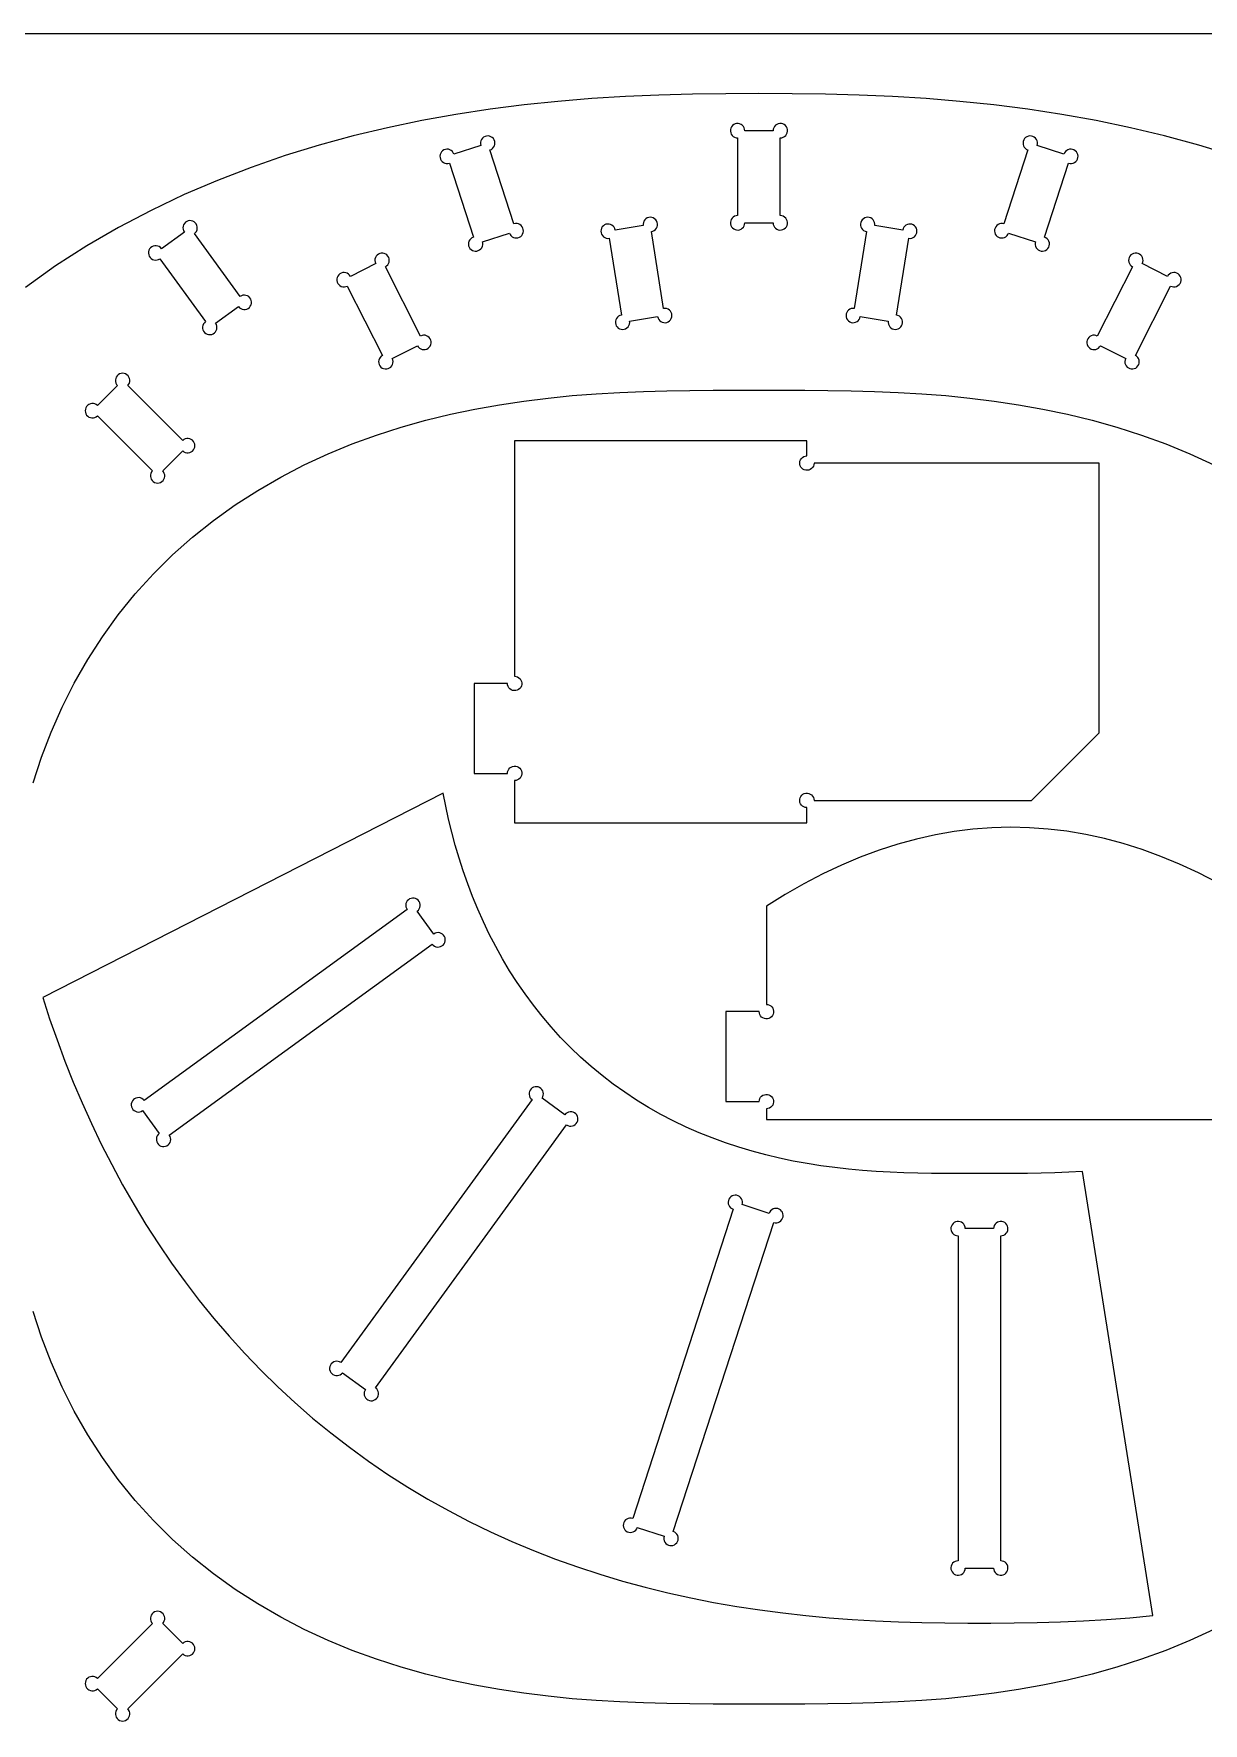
# Model space of a CAD drawing. Extents: x 0 to 2440, y -2940 to 1220.
# Drawn here: x 1081 to 1601, y 468 to 1220 of the extents above; entities that cross this region are included whole.
import ezdxf

# ---------------------------------------------------------------- set-up
doc = ezdxf.new("R2010")
doc.units = 0
doc.layers.add('CUT', color=1, linetype='Continuous')
doc.layers.add('REFERENCE-SHEET', color=8, linetype='Continuous')

msp = doc.modelspace()

# ---------------------------------------------------------------- linework, layer by layer
at = {"layer": 'CUT'}
for points in [[(1614.57, 1165.79), (1599.4, 1170.44), (1584.19, 1174.58), (1568.95, 1178.22), (1553.72, 1181.39), (1538.51, 1184.11), (1523.34, 1186.42), (1508.21, 1188.35), (1493.13, 1189.91), (1478.1, 1191.14), (1463.13, 1192.07), (1448.21, 1192.73), (1433.34, 1193.14), (1418.51, 1193.35), (1403.7, 1193.4), (1388.89, 1193.35), (1374.06, 1193.14), (1359.19, 1192.73), (1344.27, 1192.07), (1329.3, 1191.14), (1314.27, 1189.91), (1299.19, 1188.35), (1284.06, 1186.42), (1268.89, 1184.11), (1253.68, 1181.39), (1238.45, 1178.22), (1223.21, 1174.58), (1208, 1170.44), (1192.83, 1165.79), (1177.74, 1160.58), (1162.75, 1154.81), (1147.9, 1148.44), (1133.24, 1141.46), (1118.8, 1133.86), (1104.63, 1125.62), (1090.78, 1116.73), (1077.3, 1107.2)], [(1080.81, 886.72), (1084.55, 898.15), (1088.83, 909.39), (1093.67, 920.41), (1099.07, 931.17), (1105.04, 941.63), (1111.56, 951.75), (1118.61, 961.5), (1126.18, 970.83), (1134.24, 979.72), (1142.76, 988.15), (1151.7, 996.1), (1161.03, 1003.54), (1170.7, 1010.48), (1180.67, 1016.9), (1190.9, 1022.81), (1201.34, 1028.21), (1211.96, 1033.11), (1222.71, 1037.52), (1233.56, 1041.47), (1244.48, 1044.98), (1255.43, 1048.05), (1266.39, 1050.73), (1277.33, 1053.03), (1288.24, 1054.98), (1299.09, 1056.62), (1309.88, 1057.96), (1320.59, 1059.03), (1331.23, 1059.86), (1341.79, 1060.49), (1352.26, 1060.92), (1362.66, 1061.21), (1372.99, 1061.36), (1383.27, 1061.42), (1393.5, 1061.42), (1403.7, 1061.4), (1413.9, 1061.42), (1424.13, 1061.42), (1434.41, 1061.36), (1444.74, 1061.21), (1455.14, 1060.92), (1465.61, 1060.49), (1476.17, 1059.86), (1486.81, 1059.03), (1497.52, 1057.96), (1508.31, 1056.62), (1519.16, 1054.98), (1530.07, 1053.03), (1541.01, 1050.73), (1551.97, 1048.05), (1562.92, 1044.98), (1573.84, 1041.47), (1584.69, 1037.52), (1595.44, 1033.11), (1606.06, 1028.21)], [(1607.57, 842.42), (1599.21, 846.71), (1590.86, 850.58), (1582.5, 854.05), (1574.14, 857.11), (1565.79, 859.75), (1557.43, 861.99), (1549.07, 863.81), (1540.71, 865.22), (1532.36, 866.23), (1524, 866.82), (1515.64, 867), (1507.29, 866.77), (1498.93, 866.13), (1490.57, 865.08), (1482.21, 863.62), (1473.86, 861.75), (1465.5, 859.47), (1457.14, 856.78), (1448.79, 853.67), (1440.43, 850.16), (1432.07, 846.24), (1423.71, 841.9), (1415.36, 837.16), (1407, 832), (1407, 788.2), (1407.68, 788.13), (1408.33, 787.91), (1408.92, 787.56), (1409.42, 787.1), (1409.81, 786.53), (1410.07, 785.9), (1410.19, 785.23), (1410.17, 784.54), (1410, 783.88), (1409.69, 783.27), (1409.26, 782.74), (1408.73, 782.31), (1408.12, 782), (1407.46, 781.83), (1406.77, 781.81), (1406.1, 781.93), (1405.47, 782.19), (1404.9, 782.58), (1404.44, 783.08), (1404.09, 783.67), (1403.87, 784.32), (1403.8, 785), (1389, 785), (1389, 745), (1403.8, 745), (1403.87, 745.68), (1404.09, 746.33), (1404.44, 746.92), (1404.9, 747.42), (1405.47, 747.81), (1406.1, 748.07), (1406.77, 748.19), (1407.46, 748.17), (1408.12, 748), (1408.73, 747.69), (1409.26, 747.26), (1409.69, 746.73), (1410, 746.12), (1410.17, 745.46), (1410.19, 744.77), (1410.07, 744.1), (1409.81, 743.47), (1409.42, 742.9), (1408.92, 742.44), (1408.33, 742.09), (1407.68, 741.87), (1407, 741.8), (1407, 737), (1641, 737)], [(1606.06, 510.19), (1595.44, 505.29), (1584.69, 500.88), (1573.84, 496.93), (1562.92, 493.42), (1551.97, 490.35), (1541.01, 487.67), (1530.07, 485.37), (1519.16, 483.42), (1508.31, 481.78), (1497.52, 480.44), (1486.81, 479.37), (1476.17, 478.54), (1465.61, 477.91), (1455.14, 477.48), (1444.74, 477.19), (1434.41, 477.04), (1424.13, 476.98), (1413.9, 476.98), (1403.7, 477), (1393.5, 476.98), (1383.27, 476.98), (1372.99, 477.04), (1362.66, 477.19), (1352.26, 477.48), (1341.79, 477.91), (1331.23, 478.54), (1320.59, 479.37), (1309.88, 480.44), (1299.09, 481.78), (1288.24, 483.42), (1277.33, 485.37), (1266.39, 487.67), (1255.43, 490.35), (1244.48, 493.42), (1233.56, 496.93), (1222.71, 500.88), (1211.96, 505.29), (1201.34, 510.19), (1190.9, 515.59), (1180.67, 521.5), (1170.7, 527.92), (1161.03, 534.86), (1151.7, 542.3), (1142.76, 550.25), (1134.24, 558.68), (1126.18, 567.57), (1118.61, 576.9), (1111.56, 586.65), (1105.04, 596.77), (1099.07, 607.23), (1093.67, 617.99), (1088.83, 629.01), (1084.55, 640.25), (1080.81, 651.68)]]:
    msp.add_lwpolyline(points, dxfattribs=at)
for points in [[(1410, 1135.9), (1410.07, 1135.22), (1410.29, 1134.57), (1410.64, 1133.98), (1411.1, 1133.48), (1411.67, 1133.09), (1412.3, 1132.83), (1412.97, 1132.71), (1413.66, 1132.73), (1414.32, 1132.9), (1414.93, 1133.21), (1415.46, 1133.64), (1415.89, 1134.17), (1416.2, 1134.78), (1416.37, 1135.44), (1416.39, 1136.13), (1416.27, 1136.8), (1416.01, 1137.43), (1415.62, 1138), (1415.12, 1138.46), (1414.53, 1138.81), (1413.88, 1139.03), (1413.2, 1139.1), (1413.2, 1173.7), (1413.88, 1173.77), (1414.53, 1173.99), (1415.12, 1174.34), (1415.62, 1174.8), (1416.01, 1175.37), (1416.27, 1176), (1416.39, 1176.67), (1416.37, 1177.36), (1416.2, 1178.02), (1415.89, 1178.63), (1415.46, 1179.16), (1414.93, 1179.59), (1414.32, 1179.9), (1413.66, 1180.07), (1412.97, 1180.09), (1412.3, 1179.97), (1411.67, 1179.71), (1411.1, 1179.32), (1410.64, 1178.82), (1410.29, 1178.23), (1410.07, 1177.58), (1410, 1176.9), (1397.4, 1176.9), (1397.33, 1177.58), (1397.11, 1178.23), (1396.76, 1178.82), (1396.3, 1179.32), (1395.73, 1179.71), (1395.1, 1179.97), (1394.43, 1180.09), (1393.74, 1180.07), (1393.08, 1179.9), (1392.47, 1179.59), (1391.94, 1179.16), (1391.51, 1178.63), (1391.2, 1178.02), (1391.03, 1177.36), (1391.01, 1176.67), (1391.13, 1176), (1391.39, 1175.37), (1391.78, 1174.8), (1392.28, 1174.34), (1392.87, 1173.99), (1393.52, 1173.77), (1394.2, 1173.7), (1394.2, 1139.1), (1393.52, 1139.03), (1392.87, 1138.81), (1392.28, 1138.46), (1391.78, 1138), (1391.39, 1137.43), (1391.13, 1136.8), (1391.01, 1136.13), (1391.03, 1135.44), (1391.2, 1134.78), (1391.51, 1134.17), (1391.94, 1133.64), (1392.47, 1133.21), (1393.08, 1132.9), (1393.74, 1132.73), (1394.43, 1132.71), (1395.1, 1132.83), (1395.73, 1133.09), (1396.3, 1133.48), (1396.76, 1133.98), (1397.11, 1134.57), (1397.33, 1135.22), (1397.4, 1135.9)], [(1292.65, 1131.37), (1292.93, 1130.75), (1293.33, 1130.2), (1293.85, 1129.75), (1294.44, 1129.41), (1295.1, 1129.22), (1295.78, 1129.16), (1296.46, 1129.26), (1297.1, 1129.49), (1297.68, 1129.86), (1298.17, 1130.34), (1298.54, 1130.91), (1298.79, 1131.55), (1298.89, 1132.22), (1298.84, 1132.91), (1298.66, 1133.57), (1298.33, 1134.17), (1297.89, 1134.69), (1297.34, 1135.1), (1296.72, 1135.39), (1296.06, 1135.54), (1295.37, 1135.55), (1294.7, 1135.41), (1284.01, 1168.31), (1284.63, 1168.59), (1285.18, 1169), (1285.64, 1169.51), (1285.97, 1170.11), (1286.17, 1170.76), (1286.22, 1171.45), (1286.13, 1172.12), (1285.89, 1172.77), (1285.53, 1173.35), (1285.05, 1173.83), (1284.47, 1174.21), (1283.83, 1174.45), (1283.16, 1174.55), (1282.48, 1174.51), (1281.82, 1174.32), (1281.21, 1174), (1280.69, 1173.55), (1280.28, 1173.01), (1279.99, 1172.39), (1279.84, 1171.72), (1279.84, 1171.04), (1279.98, 1170.37), (1267.99, 1166.47), (1267.71, 1167.1), (1267.31, 1167.65), (1266.79, 1168.1), (1266.2, 1168.43), (1265.54, 1168.63), (1264.86, 1168.68), (1264.18, 1168.59), (1263.54, 1168.36), (1262.96, 1167.99), (1262.47, 1167.51), (1262.1, 1166.94), (1261.86, 1166.3), (1261.75, 1165.62), (1261.8, 1164.94), (1261.99, 1164.28), (1262.31, 1163.68), (1262.75, 1163.16), (1263.3, 1162.74), (1263.92, 1162.45), (1264.59, 1162.3), (1265.27, 1162.3), (1265.94, 1162.44), (1276.63, 1129.53), (1276.01, 1129.25), (1275.46, 1128.85), (1275, 1128.33), (1274.67, 1127.74), (1274.48, 1127.08), (1274.42, 1126.4), (1274.51, 1125.72), (1274.75, 1125.08), (1275.11, 1124.5), (1275.59, 1124.01), (1276.17, 1123.64), (1276.81, 1123.4), (1277.48, 1123.29), (1278.17, 1123.34), (1278.82, 1123.53), (1279.43, 1123.85), (1279.95, 1124.29), (1280.36, 1124.84), (1280.65, 1125.46), (1280.8, 1126.13), (1280.8, 1126.81), (1280.66, 1127.48)], [(1526.74, 1127.48), (1526.6, 1126.81), (1526.6, 1126.13), (1526.75, 1125.46), (1527.04, 1124.84), (1527.45, 1124.29), (1527.97, 1123.85), (1528.58, 1123.53), (1529.23, 1123.34), (1529.92, 1123.29), (1530.59, 1123.4), (1531.23, 1123.64), (1531.81, 1124.01), (1532.29, 1124.5), (1532.65, 1125.08), (1532.89, 1125.72), (1532.98, 1126.4), (1532.92, 1127.08), (1532.73, 1127.74), (1532.4, 1128.33), (1531.94, 1128.85), (1531.39, 1129.25), (1530.77, 1129.53), (1541.46, 1162.44), (1542.13, 1162.3), (1542.81, 1162.3), (1543.48, 1162.45), (1544.1, 1162.74), (1544.65, 1163.16), (1545.09, 1163.68), (1545.41, 1164.28), (1545.6, 1164.94), (1545.65, 1165.62), (1545.54, 1166.3), (1545.3, 1166.94), (1544.93, 1167.51), (1544.44, 1167.99), (1543.86, 1168.36), (1543.22, 1168.59), (1542.54, 1168.68), (1541.86, 1168.63), (1541.2, 1168.43), (1540.61, 1168.1), (1540.09, 1167.65), (1539.69, 1167.1), (1539.41, 1166.47), (1527.42, 1170.37), (1527.56, 1171.04), (1527.56, 1171.72), (1527.41, 1172.39), (1527.12, 1173.01), (1526.71, 1173.55), (1526.19, 1174), (1525.58, 1174.32), (1524.92, 1174.51), (1524.24, 1174.55), (1523.57, 1174.45), (1522.93, 1174.21), (1522.35, 1173.83), (1521.87, 1173.35), (1521.51, 1172.77), (1521.27, 1172.12), (1521.18, 1171.45), (1521.23, 1170.76), (1521.43, 1170.11), (1521.76, 1169.51), (1522.22, 1169), (1522.77, 1168.59), (1523.39, 1168.31), (1512.7, 1135.41), (1512.03, 1135.55), (1511.34, 1135.54), (1510.68, 1135.39), (1510.06, 1135.1), (1509.51, 1134.69), (1509.07, 1134.17), (1508.74, 1133.57), (1508.56, 1132.91), (1508.51, 1132.22), (1508.61, 1131.55), (1508.86, 1130.91), (1509.23, 1130.34), (1509.72, 1129.86), (1510.3, 1129.49), (1510.94, 1129.26), (1511.62, 1129.16), (1512.3, 1129.22), (1512.96, 1129.41), (1513.55, 1129.75), (1514.07, 1130.2), (1514.47, 1130.75), (1514.75, 1131.37)], [(1172.13, 1098.65), (1172.59, 1098.14), (1173.15, 1097.74), (1173.77, 1097.47), (1174.45, 1097.34), (1175.13, 1097.35), (1175.79, 1097.51), (1176.41, 1097.81), (1176.95, 1098.23), (1177.39, 1098.76), (1177.7, 1099.37), (1177.88, 1100.03), (1177.91, 1100.71), (1177.8, 1101.38), (1177.55, 1102.02), (1177.17, 1102.59), (1176.67, 1103.06), (1176.09, 1103.42), (1175.44, 1103.64), (1174.76, 1103.73), (1174.08, 1103.66), (1173.43, 1103.46), (1172.84, 1103.12), (1152.5, 1131.11), (1153.01, 1131.57), (1153.41, 1132.12), (1153.68, 1132.75), (1153.81, 1133.42), (1153.79, 1134.11), (1153.63, 1134.77), (1153.34, 1135.39), (1152.91, 1135.93), (1152.39, 1136.36), (1151.78, 1136.68), (1151.12, 1136.86), (1150.44, 1136.89), (1149.76, 1136.78), (1149.13, 1136.53), (1148.56, 1136.15), (1148.09, 1135.65), (1147.73, 1135.07), (1147.5, 1134.42), (1147.42, 1133.74), (1147.48, 1133.06), (1147.69, 1132.41), (1148.03, 1131.82), (1137.84, 1124.41), (1137.38, 1124.92), (1136.82, 1125.32), (1136.19, 1125.59), (1135.52, 1125.72), (1134.84, 1125.7), (1134.17, 1125.54), (1133.56, 1125.25), (1133.02, 1124.82), (1132.58, 1124.3), (1132.27, 1123.69), (1132.09, 1123.03), (1132.05, 1122.35), (1132.17, 1121.67), (1132.42, 1121.04), (1132.8, 1120.47), (1133.29, 1120), (1133.88, 1119.64), (1134.52, 1119.41), (1135.2, 1119.33), (1135.88, 1119.39), (1136.54, 1119.6), (1137.13, 1119.94), (1157.47, 1091.95), (1156.96, 1091.49), (1156.56, 1090.93), (1156.29, 1090.3), (1156.16, 1089.63), (1156.17, 1088.95), (1156.33, 1088.28), (1156.63, 1087.67), (1157.05, 1087.13), (1157.58, 1086.69), (1158.19, 1086.38), (1158.85, 1086.2), (1159.53, 1086.16), (1160.21, 1086.28), (1160.84, 1086.53), (1161.41, 1086.91), (1161.88, 1087.41), (1162.24, 1087.99), (1162.46, 1088.63), (1162.55, 1089.31), (1162.48, 1089.99), (1162.28, 1090.65), (1161.94, 1091.24)], [(1358.61, 1094.17), (1358.79, 1093.51), (1359.1, 1092.9), (1359.54, 1092.37), (1360.08, 1091.95), (1360.69, 1091.66), (1361.36, 1091.5), (1362.04, 1091.48), (1362.71, 1091.61), (1363.34, 1091.88), (1363.9, 1092.28), (1364.36, 1092.79), (1364.7, 1093.38), (1364.91, 1094.03), (1364.97, 1094.72), (1364.89, 1095.39), (1364.66, 1096.04), (1364.3, 1096.62), (1363.83, 1097.12), (1363.26, 1097.5), (1362.63, 1097.75), (1361.95, 1097.86), (1361.27, 1097.83), (1355.86, 1132), (1356.52, 1132.18), (1357.12, 1132.5), (1357.65, 1132.93), (1358.07, 1133.47), (1358.37, 1134.09), (1358.53, 1134.75), (1358.54, 1135.44), (1358.41, 1136.11), (1358.14, 1136.74), (1357.74, 1137.29), (1357.24, 1137.75), (1356.64, 1138.09), (1355.99, 1138.3), (1355.31, 1138.36), (1354.63, 1138.28), (1353.98, 1138.06), (1353.4, 1137.7), (1352.91, 1137.23), (1352.53, 1136.66), (1352.27, 1136.02), (1352.16, 1135.35), (1352.19, 1134.66), (1339.75, 1132.69), (1339.57, 1133.35), (1339.26, 1133.96), (1338.82, 1134.49), (1338.28, 1134.91), (1337.66, 1135.21), (1337, 1135.37), (1336.32, 1135.38), (1335.64, 1135.25), (1335.02, 1134.98), (1334.46, 1134.58), (1334, 1134.07), (1333.66, 1133.48), (1333.45, 1132.83), (1333.39, 1132.15), (1333.47, 1131.47), (1333.7, 1130.82), (1334.06, 1130.24), (1334.53, 1129.74), (1335.1, 1129.36), (1335.73, 1129.11), (1336.41, 1129), (1337.09, 1129.03), (1342.5, 1094.86), (1341.84, 1094.68), (1341.23, 1094.36), (1340.71, 1093.93), (1340.29, 1093.39), (1339.99, 1092.77), (1339.83, 1092.11), (1339.81, 1091.42), (1339.95, 1090.75), (1340.22, 1090.12), (1340.61, 1089.57), (1341.12, 1089.11), (1341.72, 1088.77), (1342.37, 1088.56), (1343.05, 1088.5), (1343.73, 1088.58), (1344.37, 1088.81), (1344.96, 1089.16), (1345.45, 1089.64), (1345.83, 1090.2), (1346.09, 1090.84), (1346.2, 1091.51), (1346.16, 1092.2)], [(1461.24, 1092.2), (1461.2, 1091.51), (1461.31, 1090.84), (1461.57, 1090.2), (1461.95, 1089.64), (1462.44, 1089.16), (1463.03, 1088.81), (1463.67, 1088.58), (1464.35, 1088.5), (1465.03, 1088.56), (1465.68, 1088.77), (1466.28, 1089.11), (1466.79, 1089.57), (1467.18, 1090.12), (1467.45, 1090.75), (1467.59, 1091.42), (1467.57, 1092.11), (1467.41, 1092.77), (1467.11, 1093.39), (1466.69, 1093.93), (1466.17, 1094.36), (1465.56, 1094.68), (1464.9, 1094.86), (1470.31, 1129.03), (1470.99, 1129), (1471.67, 1129.11), (1472.3, 1129.36), (1472.87, 1129.74), (1473.34, 1130.24), (1473.7, 1130.82), (1473.93, 1131.47), (1474.01, 1132.15), (1473.95, 1132.83), (1473.74, 1133.48), (1473.4, 1134.07), (1472.94, 1134.58), (1472.38, 1134.98), (1471.76, 1135.25), (1471.08, 1135.38), (1470.4, 1135.37), (1469.74, 1135.21), (1469.12, 1134.91), (1468.58, 1134.49), (1468.14, 1133.96), (1467.83, 1133.35), (1467.65, 1132.69), (1455.21, 1134.66), (1455.24, 1135.35), (1455.13, 1136.02), (1454.87, 1136.66), (1454.49, 1137.23), (1454, 1137.7), (1453.42, 1138.06), (1452.77, 1138.28), (1452.09, 1138.36), (1451.41, 1138.3), (1450.76, 1138.09), (1450.16, 1137.75), (1449.66, 1137.29), (1449.26, 1136.74), (1448.99, 1136.11), (1448.86, 1135.44), (1448.87, 1134.75), (1449.03, 1134.09), (1449.33, 1133.47), (1449.75, 1132.93), (1450.28, 1132.5), (1450.88, 1132.18), (1451.54, 1132), (1446.13, 1097.83), (1445.45, 1097.86), (1444.77, 1097.75), (1444.14, 1097.5), (1443.57, 1097.12), (1443.1, 1096.62), (1442.74, 1096.04), (1442.51, 1095.39), (1442.43, 1094.72), (1442.49, 1094.03), (1442.7, 1093.38), (1443.04, 1092.79), (1443.5, 1092.28), (1444.06, 1091.88), (1444.69, 1091.61), (1445.36, 1091.48), (1446.04, 1091.5), (1446.71, 1091.66), (1447.32, 1091.95), (1447.86, 1092.37), (1448.3, 1092.9), (1448.61, 1093.51), (1448.79, 1094.17)], [(1251.77, 1081.26), (1252.14, 1080.68), (1252.63, 1080.2), (1253.21, 1079.84), (1253.85, 1079.6), (1254.53, 1079.51), (1255.21, 1079.56), (1255.87, 1079.76), (1256.46, 1080.09), (1256.98, 1080.55), (1257.38, 1081.1), (1257.66, 1081.72), (1257.81, 1082.39), (1257.8, 1083.07), (1257.65, 1083.74), (1257.36, 1084.36), (1256.95, 1084.91), (1256.43, 1085.35), (1255.82, 1085.67), (1255.17, 1085.86), (1254.48, 1085.91), (1253.81, 1085.8), (1253.17, 1085.56), (1237.46, 1116.39), (1238.03, 1116.76), (1238.51, 1117.25), (1238.88, 1117.83), (1239.11, 1118.47), (1239.21, 1119.15), (1239.15, 1119.83), (1238.96, 1120.49), (1238.62, 1121.08), (1238.17, 1121.6), (1237.62, 1122), (1237, 1122.28), (1236.33, 1122.42), (1235.64, 1122.42), (1234.98, 1122.27), (1234.35, 1121.98), (1233.81, 1121.57), (1233.37, 1121.05), (1233.04, 1120.44), (1232.85, 1119.79), (1232.81, 1119.1), (1232.91, 1118.43), (1233.16, 1117.79), (1221.93, 1112.07), (1221.56, 1112.64), (1221.07, 1113.12), (1220.49, 1113.49), (1219.85, 1113.72), (1219.17, 1113.81), (1218.49, 1113.76), (1217.83, 1113.56), (1217.23, 1113.23), (1216.72, 1112.78), (1216.31, 1112.23), (1216.03, 1111.6), (1215.89, 1110.93), (1215.9, 1110.25), (1216.05, 1109.58), (1216.34, 1108.96), (1216.75, 1108.42), (1217.27, 1107.97), (1217.87, 1107.65), (1218.53, 1107.46), (1219.22, 1107.42), (1219.89, 1107.52), (1220.53, 1107.76), (1236.24, 1076.93), (1235.67, 1076.56), (1235.19, 1076.07), (1234.82, 1075.5), (1234.59, 1074.85), (1234.49, 1074.17), (1234.55, 1073.49), (1234.74, 1072.84), (1235.08, 1072.24), (1235.53, 1071.73), (1236.08, 1071.32), (1236.7, 1071.04), (1237.37, 1070.9), (1238.06, 1070.9), (1238.72, 1071.05), (1239.34, 1071.34), (1239.89, 1071.76), (1240.33, 1072.28), (1240.66, 1072.88), (1240.85, 1073.54), (1240.89, 1074.22), (1240.79, 1074.9), (1240.54, 1075.54)], [(1566.86, 1075.54), (1566.61, 1074.9), (1566.51, 1074.22), (1566.55, 1073.54), (1566.74, 1072.88), (1567.07, 1072.28), (1567.51, 1071.76), (1568.06, 1071.34), (1568.68, 1071.05), (1569.34, 1070.9), (1570.03, 1070.9), (1570.7, 1071.04), (1571.32, 1071.32), (1571.87, 1071.73), (1572.32, 1072.24), (1572.66, 1072.84), (1572.85, 1073.49), (1572.91, 1074.17), (1572.81, 1074.85), (1572.58, 1075.5), (1572.21, 1076.07), (1571.73, 1076.56), (1571.16, 1076.93), (1586.87, 1107.76), (1587.51, 1107.52), (1588.18, 1107.42), (1588.87, 1107.46), (1589.53, 1107.65), (1590.13, 1107.97), (1590.65, 1108.42), (1591.06, 1108.96), (1591.35, 1109.58), (1591.5, 1110.25), (1591.51, 1110.93), (1591.37, 1111.6), (1591.09, 1112.23), (1590.68, 1112.78), (1590.17, 1113.23), (1589.57, 1113.56), (1588.91, 1113.76), (1588.23, 1113.81), (1587.55, 1113.72), (1586.91, 1113.49), (1586.33, 1113.12), (1585.84, 1112.64), (1585.47, 1112.07), (1574.24, 1117.79), (1574.49, 1118.43), (1574.59, 1119.1), (1574.55, 1119.79), (1574.36, 1120.44), (1574.03, 1121.05), (1573.59, 1121.57), (1573.05, 1121.98), (1572.42, 1122.27), (1571.76, 1122.42), (1571.07, 1122.42), (1570.4, 1122.28), (1569.78, 1122), (1569.23, 1121.6), (1568.78, 1121.08), (1568.44, 1120.49), (1568.25, 1119.83), (1568.19, 1119.15), (1568.29, 1118.47), (1568.52, 1117.83), (1568.89, 1117.25), (1569.37, 1116.76), (1569.94, 1116.39), (1554.23, 1085.56), (1553.59, 1085.8), (1552.92, 1085.91), (1552.23, 1085.86), (1551.58, 1085.67), (1550.97, 1085.35), (1550.45, 1084.91), (1550.04, 1084.36), (1549.75, 1083.74), (1549.6, 1083.07), (1549.59, 1082.39), (1549.74, 1081.72), (1550.02, 1081.1), (1550.42, 1080.55), (1550.94, 1080.09), (1551.53, 1079.76), (1552.19, 1079.56), (1552.87, 1079.51), (1553.55, 1079.6), (1554.19, 1079.84), (1554.77, 1080.2), (1555.26, 1080.68), (1555.63, 1081.26)], [(1147.3, 1034.51), (1147.83, 1034.08), (1148.44, 1033.78), (1149.11, 1033.61), (1149.79, 1033.58), (1150.46, 1033.7), (1151.09, 1033.97), (1151.66, 1034.36), (1152.12, 1034.86), (1152.47, 1035.45), (1152.69, 1036.09), (1152.76, 1036.77), (1152.69, 1037.45), (1152.47, 1038.1), (1152.12, 1038.69), (1151.66, 1039.19), (1151.09, 1039.58), (1150.46, 1039.84), (1149.79, 1039.97), (1149.11, 1039.94), (1148.44, 1039.77), (1147.83, 1039.47), (1147.3, 1039.04), (1122.83, 1063.5), (1123.26, 1064.04), (1123.57, 1064.65), (1123.74, 1065.31), (1123.76, 1065.99), (1123.64, 1066.67), (1123.38, 1067.3), (1122.99, 1067.86), (1122.49, 1068.33), (1121.9, 1068.68), (1121.25, 1068.89), (1120.57, 1068.97), (1119.89, 1068.89), (1119.24, 1068.68), (1118.65, 1068.33), (1118.15, 1067.86), (1117.76, 1067.3), (1117.5, 1066.67), (1117.38, 1065.99), (1117.4, 1065.31), (1117.57, 1064.65), (1117.88, 1064.04), (1118.31, 1063.5), (1109.4, 1054.59), (1108.86, 1055.02), (1108.25, 1055.33), (1107.59, 1055.5), (1106.91, 1055.52), (1106.23, 1055.4), (1105.6, 1055.14), (1105.04, 1054.75), (1104.57, 1054.25), (1104.22, 1053.66), (1104.01, 1053.01), (1103.93, 1052.33), (1104.01, 1051.65), (1104.22, 1051), (1104.57, 1050.41), (1105.04, 1049.91), (1105.6, 1049.52), (1106.23, 1049.26), (1106.91, 1049.14), (1107.59, 1049.16), (1108.25, 1049.33), (1108.86, 1049.64), (1109.4, 1050.07), (1133.86, 1025.6), (1133.43, 1025.07), (1133.13, 1024.46), (1132.96, 1023.79), (1132.93, 1023.11), (1133.06, 1022.44), (1133.32, 1021.81), (1133.71, 1021.24), (1134.21, 1020.78), (1134.8, 1020.43), (1135.45, 1020.21), (1136.13, 1020.14), (1136.81, 1020.21), (1137.45, 1020.43), (1138.04, 1020.78), (1138.54, 1021.24), (1138.93, 1021.81), (1139.2, 1022.44), (1139.32, 1023.11), (1139.29, 1023.79), (1139.12, 1024.46), (1138.82, 1025.07), (1138.39, 1025.6)], [(1295, 1039), (1295, 934.2), (1295.68, 934.13), (1296.33, 933.91), (1296.92, 933.56), (1297.42, 933.1), (1297.81, 932.53), (1298.07, 931.9), (1298.19, 931.23), (1298.17, 930.54), (1298, 929.88), (1297.69, 929.27), (1297.26, 928.74), (1296.73, 928.31), (1296.12, 928), (1295.46, 927.83), (1294.77, 927.81), (1294.1, 927.93), (1293.47, 928.19), (1292.9, 928.58), (1292.44, 929.08), (1292.09, 929.67), (1291.87, 930.32), (1291.8, 931), (1277, 931), (1277, 891), (1291.8, 891), (1291.87, 891.68), (1292.09, 892.33), (1292.44, 892.92), (1292.9, 893.42), (1293.47, 893.81), (1294.1, 894.07), (1294.77, 894.19), (1295.46, 894.17), (1296.12, 894), (1296.73, 893.69), (1297.26, 893.26), (1297.69, 892.73), (1298, 892.12), (1298.17, 891.46), (1298.19, 890.77), (1298.07, 890.1), (1297.81, 889.47), (1297.42, 888.9), (1296.92, 888.44), (1296.33, 888.09), (1295.68, 887.87), (1295, 887.8), (1295, 869), (1425, 869), (1425, 875.8), (1424.32, 875.87), (1423.67, 876.09), (1423.08, 876.44), (1422.58, 876.9), (1422.19, 877.47), (1421.93, 878.1), (1421.81, 878.77), (1421.83, 879.46), (1422, 880.12), (1422.31, 880.73), (1422.74, 881.26), (1423.27, 881.69), (1423.88, 882), (1424.54, 882.17), (1425.23, 882.19), (1425.9, 882.07), (1426.53, 881.81), (1427.1, 881.42), (1427.56, 880.92), (1427.91, 880.33), (1428.13, 879.68), (1428.2, 879), (1525, 879), (1555, 909), (1555, 1029), (1428.2, 1029), (1428.13, 1028.32), (1427.91, 1027.67), (1427.56, 1027.08), (1427.1, 1026.58), (1426.53, 1026.19), (1425.9, 1025.93), (1425.23, 1025.81), (1424.54, 1025.83), (1423.88, 1026), (1423.27, 1026.31), (1422.74, 1026.74), (1422.31, 1027.27), (1422, 1027.88), (1421.83, 1028.54), (1421.81, 1029.23), (1421.93, 1029.9), (1422.19, 1030.53), (1422.58, 1031.1), (1423.08, 1031.56), (1423.67, 1031.91), (1424.32, 1032.13), (1425, 1032.2), (1425, 1039)], [(1085, 791.32), (1088.09, 781.86), (1091.38, 772.43), (1094.88, 763.04), (1098.59, 753.69), (1102.53, 744.4), (1106.69, 735.18), (1111.08, 726.02), (1115.7, 716.95), (1120.55, 707.97), (1125.64, 699.08), (1130.97, 690.31), (1136.53, 681.67), (1142.34, 673.15), (1148.39, 664.78), (1154.67, 656.56), (1161.19, 648.51), (1167.95, 640.63), (1174.93, 632.94), (1182.15, 625.44), (1189.59, 618.15), (1197.25, 611.07), (1205.12, 604.21), (1213.2, 597.58), (1221.47, 591.2), (1229.93, 585.05), (1238.58, 579.16), (1247.4, 573.53), (1256.39, 568.15), (1265.52, 563.04), (1274.81, 558.19), (1284.22, 553.61), (1293.76, 549.29), (1303.42, 545.25), (1313.17, 541.47), (1323.02, 537.96), (1332.95, 534.7), (1342.96, 531.71), (1353.03, 528.97), (1363.16, 526.47), (1373.33, 524.22), (1383.54, 522.2), (1393.78, 520.42), (1404.04, 518.85), (1414.32, 517.5), (1424.61, 516.34), (1434.91, 515.38), (1445.21, 514.61), (1455.51, 514), (1465.81, 513.55), (1476.1, 513.25), (1486.38, 513.07), (1496.66, 513), (1506.94, 513), (1517.22, 513.07), (1527.5, 513.25), (1537.8, 513.55), (1548.09, 514), (1558.39, 514.61), (1568.69, 515.38), (1578.99, 516.34), (1547.7, 713.88), (1541.55, 713.53), (1535.4, 713.28), (1529.27, 713.11), (1523.15, 713.02), (1517.04, 712.98), (1510.94, 712.97), (1504.85, 712.99), (1498.76, 712.99), (1492.67, 712.97), (1486.57, 712.98), (1480.46, 713.02), (1474.33, 713.11), (1468.2, 713.28), (1462.05, 713.53), (1455.9, 713.88), (1449.74, 714.33), (1443.57, 714.9), (1437.41, 715.6), (1431.24, 716.43), (1425.09, 717.41), (1418.95, 718.53), (1412.84, 719.81), (1406.75, 721.26), (1400.7, 722.88), (1394.7, 724.67), (1388.74, 726.64), (1382.84, 728.8), (1377.02, 731.14), (1371.27, 733.67), (1365.6, 736.39), (1360.03, 739.3), (1354.57, 742.39), (1349.21, 745.67), (1343.97, 749.14), (1338.86, 752.79), (1333.89, 756.61), (1329.05, 760.61), (1324.36, 764.77), (1319.83, 769.1), (1315.45, 773.57), (1311.24, 778.2), (1307.2, 782.96), (1303.32, 787.85), (1299.62, 792.86), (1296.09, 797.98), (1292.74, 803.21), (1289.56, 808.53), (1286.56, 813.93), (1283.73, 819.41), (1281.07, 824.95), (1278.58, 830.55), (1276.26, 836.19), (1274.1, 841.88), (1272.11, 847.59), (1270.26, 853.33), (1268.57, 859.09), (1267.03, 864.85), (1265.62, 870.61), (1264.35, 876.37), (1263.2, 882.12)], [(1251.64, 829.73), (1252.15, 830.19), (1252.54, 830.74), (1252.82, 831.37), (1252.95, 832.04), (1252.93, 832.73), (1252.77, 833.39), (1252.47, 834.01), (1252.05, 834.55), (1251.53, 834.98), (1250.92, 835.3), (1250.26, 835.48), (1249.58, 835.51), (1248.9, 835.4), (1248.26, 835.15), (1247.7, 834.76), (1247.22, 834.27), (1246.87, 833.69), (1246.64, 833.04), (1246.56, 832.36), (1246.62, 831.68), (1246.83, 831.03), (1247.17, 830.43), (1130.19, 745.44), (1129.73, 745.95), (1129.17, 746.35), (1128.54, 746.62), (1127.87, 746.75), (1127.19, 746.73), (1126.52, 746.57), (1125.9, 746.28), (1125.37, 745.86), (1124.93, 745.33), (1124.61, 744.72), (1124.44, 744.06), (1124.4, 743.38), (1124.51, 742.7), (1124.77, 742.07), (1125.15, 741.5), (1125.64, 741.03), (1126.23, 740.67), (1126.87, 740.44), (1127.55, 740.36), (1128.23, 740.42), (1128.88, 740.63), (1129.48, 740.97), (1136.88, 730.78), (1136.38, 730.32), (1135.98, 729.76), (1135.71, 729.13), (1135.58, 728.46), (1135.59, 727.78), (1135.75, 727.11), (1136.05, 726.5), (1136.47, 725.96), (1137, 725.52), (1137.6, 725.21), (1138.26, 725.03), (1138.95, 724.99), (1139.62, 725.11), (1140.26, 725.36), (1140.83, 725.74), (1141.3, 726.23), (1141.66, 726.82), (1141.88, 727.46), (1141.96, 728.14), (1141.9, 728.82), (1141.69, 729.48), (1141.35, 730.07), (1258.34, 815.06), (1258.8, 814.56), (1259.35, 814.16), (1259.98, 813.89), (1260.65, 813.76), (1261.34, 813.77), (1262, 813.93), (1262.62, 814.23), (1263.16, 814.65), (1263.59, 815.18), (1263.91, 815.78), (1264.09, 816.44), (1264.12, 817.13), (1264.01, 817.8), (1263.76, 818.44), (1263.37, 819.01), (1262.88, 819.48), (1262.3, 819.84), (1261.65, 820.06), (1260.97, 820.14), (1260.29, 820.08), (1259.64, 819.87), (1259.04, 819.53)], [(1307.19, 746.55), (1307.53, 747.15), (1307.74, 747.8), (1307.8, 748.48), (1307.72, 749.16), (1307.49, 749.81), (1307.14, 750.39), (1306.66, 750.88), (1306.1, 751.26), (1305.46, 751.52), (1304.79, 751.63), (1304.1, 751.6), (1303.44, 751.42), (1302.83, 751.1), (1302.31, 750.66), (1301.89, 750.13), (1301.59, 749.51), (1301.43, 748.84), (1301.41, 748.16), (1301.55, 747.49), (1301.82, 746.86), (1302.21, 746.3), (1302.72, 745.85), (1217.73, 628.86), (1217.13, 629.2), (1216.48, 629.41), (1215.8, 629.47), (1215.12, 629.39), (1214.48, 629.16), (1213.89, 628.81), (1213.4, 628.33), (1213.02, 627.77), (1212.76, 627.13), (1212.65, 626.46), (1212.69, 625.77), (1212.86, 625.11), (1213.18, 624.5), (1213.62, 623.98), (1214.16, 623.56), (1214.77, 623.26), (1215.44, 623.1), (1216.12, 623.08), (1216.79, 623.22), (1217.42, 623.49), (1217.98, 623.88), (1218.44, 624.39), (1228.63, 616.99), (1228.29, 616.39), (1228.08, 615.74), (1228.02, 615.06), (1228.1, 614.38), (1228.33, 613.73), (1228.68, 613.15), (1229.16, 612.66), (1229.72, 612.27), (1230.36, 612.02), (1231.04, 611.91), (1231.72, 611.94), (1232.38, 612.12), (1232.99, 612.44), (1233.51, 612.87), (1233.93, 613.41), (1234.23, 614.03), (1234.39, 614.69), (1234.41, 615.38), (1234.28, 616.05), (1234, 616.68), (1233.61, 617.24), (1233.1, 617.69), (1318.09, 734.68), (1318.69, 734.34), (1319.34, 734.13), (1320.02, 734.07), (1320.7, 734.15), (1321.34, 734.38), (1321.93, 734.73), (1322.42, 735.21), (1322.8, 735.77), (1323.06, 736.41), (1323.17, 737.08), (1323.13, 737.77), (1322.96, 738.43), (1322.64, 739.04), (1322.2, 739.56), (1321.67, 739.98), (1321.05, 740.28), (1320.38, 740.44), (1319.7, 740.45), (1319.03, 740.32), (1318.4, 740.05), (1317.84, 739.65), (1317.38, 739.15)], [(1396.23, 699.16), (1396.37, 699.83), (1396.37, 700.52), (1396.21, 701.18), (1395.93, 701.8), (1395.51, 702.35), (1394.99, 702.79), (1394.39, 703.12), (1393.73, 703.3), (1393.05, 703.35), (1392.37, 703.25), (1391.73, 703), (1391.16, 702.63), (1390.68, 702.14), (1390.31, 701.56), (1390.08, 700.92), (1389.99, 700.24), (1390.04, 699.56), (1390.24, 698.91), (1390.57, 698.31), (1391.02, 697.79), (1391.57, 697.39), (1392.2, 697.11), (1347.51, 559.59), (1346.84, 559.73), (1346.16, 559.72), (1345.49, 559.57), (1344.87, 559.28), (1344.33, 558.87), (1343.88, 558.35), (1343.56, 557.75), (1343.37, 557.09), (1343.33, 556.41), (1343.43, 555.73), (1343.67, 555.09), (1344.05, 554.52), (1344.53, 554.04), (1345.11, 553.67), (1345.76, 553.44), (1346.43, 553.34), (1347.12, 553.4), (1347.77, 553.59), (1348.37, 553.93), (1348.88, 554.38), (1349.29, 554.93), (1349.57, 555.55), (1361.55, 551.66), (1361.41, 550.99), (1361.42, 550.31), (1361.57, 549.64), (1361.85, 549.02), (1362.27, 548.47), (1362.79, 548.03), (1363.39, 547.71), (1364.05, 547.52), (1364.73, 547.47), (1365.41, 547.58), (1366.05, 547.82), (1366.62, 548.19), (1367.1, 548.68), (1367.47, 549.26), (1367.7, 549.9), (1367.79, 550.58), (1367.74, 551.26), (1367.54, 551.92), (1367.21, 552.51), (1366.76, 553.03), (1366.21, 553.43), (1365.58, 553.71), (1410.27, 691.24), (1410.94, 691.1), (1411.62, 691.1), (1412.29, 691.25), (1412.91, 691.54), (1413.45, 691.95), (1413.9, 692.47), (1414.22, 693.08), (1414.41, 693.73), (1414.45, 694.42), (1414.35, 695.09), (1414.11, 695.73), (1413.73, 696.31), (1413.25, 696.79), (1412.67, 697.15), (1412.03, 697.39), (1411.35, 697.48), (1410.67, 697.43), (1410.01, 697.23), (1409.41, 696.9), (1408.9, 696.44), (1408.49, 695.89), (1408.21, 695.27)], [(1495.5, 688.49), (1495.43, 689.17), (1495.21, 689.82), (1494.86, 690.41), (1494.4, 690.91), (1493.84, 691.3), (1493.2, 691.56), (1492.53, 691.69), (1491.85, 691.66), (1491.18, 691.49), (1490.57, 691.19), (1490.04, 690.76), (1489.61, 690.22), (1489.3, 689.61), (1489.13, 688.95), (1489.11, 688.27), (1489.23, 687.59), (1489.49, 686.96), (1489.88, 686.4), (1490.38, 685.93), (1490.97, 685.58), (1491.62, 685.37), (1492.3, 685.29), (1492.3, 540.69), (1491.62, 540.62), (1490.97, 540.4), (1490.38, 540.06), (1489.88, 539.59), (1489.49, 539.03), (1489.23, 538.4), (1489.11, 537.72), (1489.13, 537.04), (1489.3, 536.38), (1489.61, 535.76), (1490.04, 535.23), (1490.57, 534.8), (1491.18, 534.5), (1491.85, 534.33), (1492.53, 534.3), (1493.2, 534.42), (1493.84, 534.69), (1494.4, 535.08), (1494.86, 535.58), (1495.21, 536.16), (1495.43, 536.81), (1495.5, 537.49), (1508.1, 537.49), (1508.17, 536.81), (1508.39, 536.16), (1508.74, 535.58), (1509.21, 535.08), (1509.77, 534.69), (1510.4, 534.42), (1511.07, 534.3), (1511.76, 534.33), (1512.42, 534.5), (1513.03, 534.8), (1513.56, 535.23), (1513.99, 535.76), (1514.3, 536.38), (1514.47, 537.04), (1514.49, 537.72), (1514.37, 538.4), (1514.11, 539.03), (1513.72, 539.59), (1513.22, 540.06), (1512.63, 540.4), (1511.98, 540.62), (1511.3, 540.69), (1511.3, 685.29), (1511.98, 685.37), (1512.63, 685.58), (1513.22, 685.93), (1513.72, 686.4), (1514.11, 686.96), (1514.37, 687.59), (1514.49, 688.27), (1514.47, 688.95), (1514.3, 689.61), (1513.99, 690.22), (1513.56, 690.76), (1513.03, 691.19), (1512.42, 691.49), (1511.76, 691.66), (1511.07, 691.69), (1510.4, 691.56), (1509.77, 691.3), (1509.21, 690.91), (1508.74, 690.41), (1508.39, 689.82), (1508.17, 689.17), (1508.1, 688.49)], [(1138.39, 512.8), (1138.82, 513.33), (1139.12, 513.94), (1139.29, 514.61), (1139.32, 515.29), (1139.2, 515.96), (1138.93, 516.59), (1138.54, 517.16), (1138.04, 517.62), (1137.45, 517.97), (1136.81, 518.19), (1136.13, 518.26), (1135.45, 518.19), (1134.8, 517.97), (1134.21, 517.62), (1133.71, 517.16), (1133.32, 516.59), (1133.06, 515.96), (1132.93, 515.29), (1132.96, 514.61), (1133.13, 513.94), (1133.43, 513.33), (1133.86, 512.8), (1109.4, 488.33), (1108.86, 488.76), (1108.25, 489.07), (1107.59, 489.24), (1106.91, 489.26), (1106.23, 489.14), (1105.6, 488.88), (1105.04, 488.49), (1104.57, 487.99), (1104.22, 487.4), (1104.01, 486.75), (1103.93, 486.07), (1104.01, 485.39), (1104.22, 484.74), (1104.57, 484.15), (1105.04, 483.65), (1105.6, 483.26), (1106.23, 483), (1106.91, 482.88), (1107.59, 482.9), (1108.25, 483.07), (1108.86, 483.38), (1109.4, 483.81), (1118.31, 474.9), (1117.88, 474.36), (1117.57, 473.75), (1117.4, 473.09), (1117.38, 472.41), (1117.5, 471.73), (1117.76, 471.1), (1118.15, 470.54), (1118.65, 470.07), (1119.24, 469.72), (1119.89, 469.51), (1120.57, 469.43), (1121.25, 469.51), (1121.9, 469.72), (1122.49, 470.07), (1122.99, 470.54), (1123.38, 471.1), (1123.64, 471.73), (1123.76, 472.41), (1123.74, 473.09), (1123.57, 473.75), (1123.26, 474.36), (1122.83, 474.9), (1147.3, 499.36), (1147.83, 498.93), (1148.44, 498.63), (1149.11, 498.46), (1149.79, 498.43), (1150.46, 498.56), (1151.09, 498.82), (1151.66, 499.21), (1152.12, 499.71), (1152.47, 500.3), (1152.69, 500.95), (1152.76, 501.63), (1152.69, 502.31), (1152.47, 502.95), (1152.12, 503.54), (1151.66, 504.04), (1151.09, 504.43), (1150.46, 504.7), (1149.79, 504.82), (1149.11, 504.79), (1148.44, 504.62), (1147.83, 504.32), (1147.3, 503.89)]]:
    msp.add_lwpolyline(points, close=True, dxfattribs=at)
at = {"layer": 'REFERENCE-SHEET'}
msp.add_lwpolyline([(0, 0), (2440, 0), (2440, 1220), (0, 1220)], close=True, dxfattribs=at)

doc.saveas('drawing.dxf')
